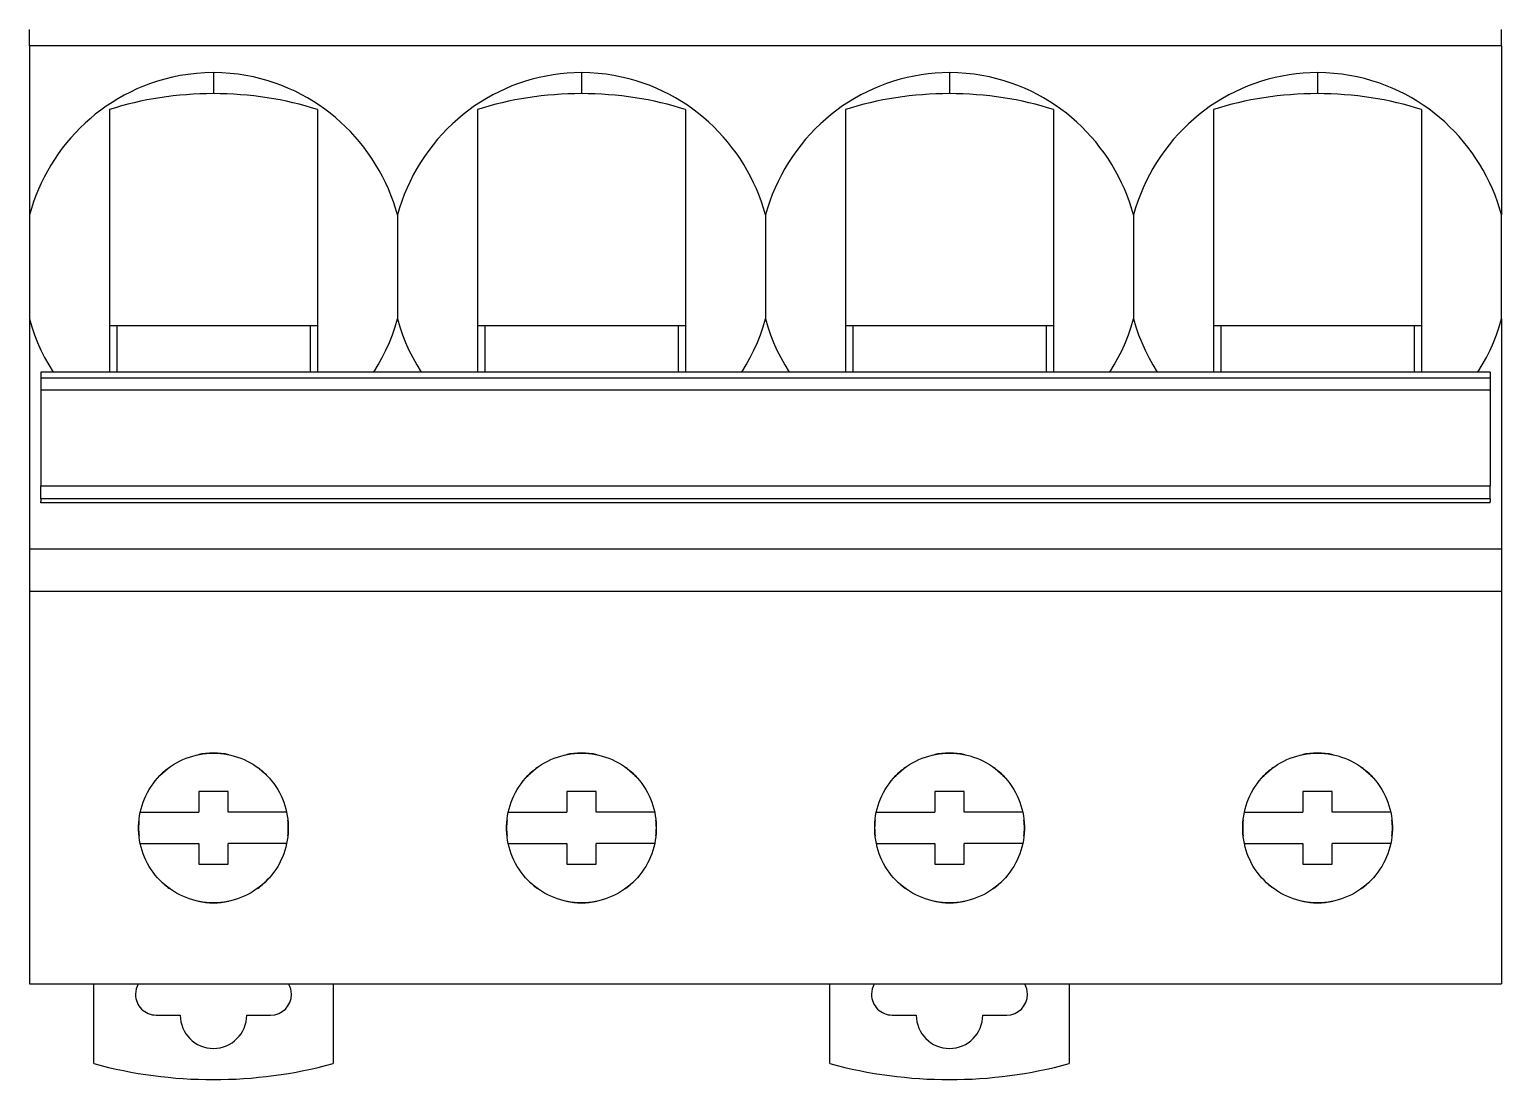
# Model space of a CAD drawing. Header units: millimetres. Extents: x 3609 to 5941, y 2453 to 3731.
# Drawn here: x 5443.5 to 5511.3, y 3347.7 to 3396.1 of the extents above; entities that cross this region are included whole.
import ezdxf

# ---------------------------------------------------------------- set-up
doc = ezdxf.new("R2010")
doc.units = ezdxf.units.MM

msp = doc.modelspace()

# ---------------------------------------------------------------- linework, layer by layer
for p, q in [((5443.539, 3395.336), (5443.539, 3396.095)), ((5511.345, 3395.336), (5511.345, 3396.095)), ((5443.539, 3395.336), (5443.539, 3387.554)), ((5511.345, 3395.336), (5443.539, 3395.336)), ((5511.345, 3395.336), (5511.345, 3387.554)), ((5449.44, 3393.712), (5449.112, 3393.603)), ((5449.778, 3393.81), (5449.44, 3393.712)), ((5450.127, 3393.896), (5449.778, 3393.81)), ((5450.485, 3393.968), (5450.127, 3393.896)), ((5450.853, 3394.027), (5450.485, 3393.968)), ((5451.231, 3394.069), (5450.853, 3394.027)), ((5451.618, 3394.096), (5451.231, 3394.069)), ((5452.015, 3394.105), (5451.618, 3394.096)), ((5452.401, 3394.096), (5452.015, 3394.105)), ((5452.015, 3394.105), (5452.015, 3393.138)), ((5452.779, 3394.071), (5452.401, 3394.096)), ((5453.147, 3394.031), (5452.779, 3394.071)), ((5453.507, 3393.975), (5453.147, 3394.031)), ((5453.858, 3393.906), (5453.507, 3393.975)), ((5454.201, 3393.824), (5453.858, 3393.906)), ((5454.534, 3393.73), (5454.201, 3393.824)), ((5454.857, 3393.625), (5454.534, 3393.73)), ((5466.382, 3393.709), (5466.071, 3393.606)), ((5466.696, 3393.801), (5466.382, 3393.709)), ((5467.013, 3393.881), (5466.696, 3393.801)), ((5467.333, 3393.949), (5467.013, 3393.881)), ((5467.655, 3394.005), (5467.333, 3393.949)), ((5467.979, 3394.049), (5467.655, 3394.005)), ((5468.306, 3394.08), (5467.979, 3394.049)), ((5468.635, 3394.099), (5468.306, 3394.08)), ((5468.967, 3394.105), (5468.635, 3394.099)), ((5469.354, 3394.096), (5468.967, 3394.105)), ((5468.967, 3394.105), (5468.967, 3393.138)), ((5469.732, 3394.071), (5469.354, 3394.096)), ((5470.102, 3394.03), (5469.732, 3394.071)), ((5470.462, 3393.975), (5470.102, 3394.03)), ((5470.814, 3393.905), (5470.462, 3393.975)), ((5471.157, 3393.823), (5470.814, 3393.905)), ((5471.491, 3393.728), (5471.157, 3393.823)), ((5471.815, 3393.623), (5471.491, 3393.728)), ((5483.332, 3393.709), (5483.021, 3393.605)), ((5483.646, 3393.801), (5483.332, 3393.709)), ((5483.963, 3393.881), (5483.646, 3393.801)), ((5484.283, 3393.949), (5483.963, 3393.881)), ((5484.606, 3394.005), (5484.283, 3393.949)), ((5484.93, 3394.049), (5484.606, 3394.005)), ((5485.257, 3394.08), (5484.93, 3394.049)), ((5485.586, 3394.099), (5485.257, 3394.08)), ((5485.918, 3394.105), (5485.586, 3394.099)), ((5485.918, 3394.105), (5485.918, 3393.138)), ((5486.303, 3394.096), (5485.918, 3394.105)), ((5486.68, 3394.071), (5486.303, 3394.096)), ((5487.048, 3394.031), (5486.68, 3394.071)), ((5487.407, 3393.976), (5487.048, 3394.031)), ((5487.757, 3393.907), (5487.407, 3393.976)), ((5488.098, 3393.825), (5487.757, 3393.907)), ((5488.431, 3393.732), (5488.098, 3393.825)), ((5488.755, 3393.626), (5488.431, 3393.732)), ((5500.285, 3393.709), (5499.974, 3393.606)), ((5500.599, 3393.801), (5500.285, 3393.709)), ((5500.916, 3393.881), (5500.599, 3393.801)), ((5501.236, 3393.949), (5500.916, 3393.881)), ((5501.558, 3394.005), (5501.236, 3393.949)), ((5501.882, 3394.049), (5501.558, 3394.005)), ((5502.208, 3394.08), (5501.882, 3394.049)), ((5502.537, 3394.099), (5502.208, 3394.08)), ((5502.869, 3394.105), (5502.537, 3394.099)), ((5502.869, 3394.105), (5502.869, 3393.138)), ((5503.251, 3394.097), (5502.869, 3394.105)), ((5503.624, 3394.072), (5503.251, 3394.097)), ((5503.989, 3394.032), (5503.624, 3394.072)), ((5504.346, 3393.978), (5503.989, 3394.032)), ((5504.695, 3393.91), (5504.346, 3393.978)), ((5505.035, 3393.829), (5504.695, 3393.91)), ((5505.367, 3393.736), (5505.035, 3393.829)), ((5505.691, 3393.632), (5505.367, 3393.736)), ((5447.9, 3393.064), (5447.618, 3392.906)), ((5448.19, 3393.214), (5447.9, 3393.064)), ((5448.488, 3393.354), (5448.19, 3393.214)), ((5448.795, 3393.484), (5448.488, 3393.354)), ((5449.112, 3393.603), (5448.795, 3393.484)), ((5455.171, 3393.509), (5454.857, 3393.625)), ((5455.476, 3393.383), (5455.171, 3393.509)), ((5455.772, 3393.247), (5455.476, 3393.383)), ((5456.061, 3393.101), (5455.772, 3393.247)), ((5456.343, 3392.946), (5456.061, 3393.101)), ((5464.88, 3393.08), (5464.596, 3392.921)), ((5465.17, 3393.228), (5464.88, 3393.08)), ((5465.465, 3393.365), (5465.17, 3393.228)), ((5465.766, 3393.491), (5465.465, 3393.365)), ((5466.071, 3393.606), (5465.766, 3393.491)), ((5472.129, 3393.506), (5471.815, 3393.623)), ((5472.434, 3393.38), (5472.129, 3393.506)), ((5472.731, 3393.244), (5472.434, 3393.38)), ((5473.02, 3393.098), (5472.731, 3393.244)), ((5473.302, 3392.942), (5473.02, 3393.098)), ((5481.83, 3393.079), (5481.546, 3392.921)), ((5482.12, 3393.227), (5481.83, 3393.079)), ((5482.415, 3393.364), (5482.12, 3393.227)), ((5482.716, 3393.49), (5482.415, 3393.364)), ((5483.021, 3393.605), (5482.716, 3393.49)), ((5489.07, 3393.51), (5488.755, 3393.626)), ((5489.377, 3393.384), (5489.07, 3393.51)), ((5489.675, 3393.247), (5489.377, 3393.384)), ((5489.964, 3393.101), (5489.675, 3393.247)), ((5490.246, 3392.946), (5489.964, 3393.101)), ((5498.782, 3393.079), (5498.497, 3392.92)), ((5499.072, 3393.228), (5498.782, 3393.079)), ((5499.368, 3393.365), (5499.072, 3393.228)), ((5499.669, 3393.491), (5499.368, 3393.365)), ((5499.974, 3393.606), (5499.669, 3393.491)), ((5506.006, 3393.516), (5505.691, 3393.632)), ((5506.313, 3393.39), (5506.006, 3393.516)), ((5506.611, 3393.255), (5506.313, 3393.39)), ((5506.901, 3393.109), (5506.611, 3393.255)), ((5507.184, 3392.954), (5506.901, 3393.109)), ((5446.822, 3392.378), (5446.573, 3392.186)), ((5447.079, 3392.562), (5446.822, 3392.378)), ((5447.344, 3392.738), (5447.079, 3392.562)), ((5447.227, 3392.403), (5447.227, 3380.318)), ((5447.618, 3392.906), (5447.344, 3392.738)), ((5456.618, 3392.781), (5456.343, 3392.946)), ((5456.885, 3392.608), (5456.618, 3392.781)), ((5456.804, 3392.403), (5456.804, 3380.318)), ((5457.144, 3392.426), (5456.885, 3392.608)), ((5457.395, 3392.235), (5457.144, 3392.426)), ((5463.778, 3392.381), (5463.518, 3392.18)), ((5464.044, 3392.571), (5463.778, 3392.381)), ((5464.317, 3392.752), (5464.044, 3392.571)), ((5464.178, 3392.403), (5464.178, 3380.318)), ((5464.596, 3392.921), (5464.317, 3392.752)), ((5473.576, 3392.777), (5473.302, 3392.942)), ((5473.843, 3392.603), (5473.576, 3392.777)), ((5473.755, 3392.403), (5473.755, 3380.318)), ((5474.102, 3392.42), (5473.843, 3392.603)), ((5474.353, 3392.23), (5474.102, 3392.42)), ((5480.728, 3392.38), (5480.469, 3392.179)), ((5480.995, 3392.571), (5480.728, 3392.38)), ((5481.267, 3392.751), (5480.995, 3392.571)), ((5481.13, 3392.403), (5481.13, 3380.318)), ((5481.546, 3392.921), (5481.267, 3392.751)), ((5490.521, 3392.781), (5490.246, 3392.946)), ((5490.788, 3392.607), (5490.521, 3392.781)), ((5490.707, 3392.403), (5490.707, 3380.318)), ((5491.048, 3392.425), (5490.788, 3392.607)), ((5491.3, 3392.233), (5491.048, 3392.425)), ((5497.68, 3392.38), (5497.421, 3392.18)), ((5497.946, 3392.571), (5497.68, 3392.38)), ((5498.218, 3392.751), (5497.946, 3392.571)), ((5498.081, 3392.403), (5498.081, 3380.318)), ((5498.497, 3392.92), (5498.218, 3392.751)), ((5507.46, 3392.789), (5507.184, 3392.954)), ((5507.728, 3392.615), (5507.46, 3392.789)), ((5507.658, 3392.403), (5507.658, 3380.318)), ((5507.988, 3392.432), (5507.728, 3392.615)), ((5508.242, 3392.241), (5507.988, 3392.432)), ((5446.1, 3391.778), (5445.875, 3391.563)), ((5446.333, 3391.986), (5446.1, 3391.778)), ((5446.573, 3392.186), (5446.333, 3391.986)), ((5457.638, 3392.037), (5457.395, 3392.235)), ((5457.874, 3391.83), (5457.638, 3392.037)), ((5458.103, 3391.614), (5457.874, 3391.83)), ((5463.021, 3391.75), (5462.785, 3391.522)), ((5463.266, 3391.97), (5463.021, 3391.75)), ((5463.518, 3392.18), (5463.266, 3391.97)), ((5474.596, 3392.031), (5474.353, 3392.23)), ((5474.832, 3391.824), (5474.596, 3392.031)), ((5475.06, 3391.608), (5474.832, 3391.824)), ((5479.972, 3391.749), (5479.736, 3391.521)), ((5480.216, 3391.969), (5479.972, 3391.749)), ((5480.469, 3392.179), (5480.216, 3391.969)), ((5491.544, 3392.034), (5491.3, 3392.233)), ((5491.781, 3391.826), (5491.544, 3392.034)), ((5492.01, 3391.61), (5491.781, 3391.826)), ((5496.924, 3391.75), (5496.688, 3391.522)), ((5497.169, 3391.97), (5496.924, 3391.75)), ((5497.421, 3392.18), (5497.169, 3391.97)), ((5508.487, 3392.041), (5508.242, 3392.241)), ((5508.725, 3391.833), (5508.487, 3392.041)), ((5508.955, 3391.617), (5508.725, 3391.833)), ((5445.448, 3391.108), (5445.246, 3390.869)), ((5445.658, 3391.339), (5445.448, 3391.108)), ((5445.875, 3391.563), (5445.658, 3391.339)), ((5458.325, 3391.389), (5458.103, 3391.614)), ((5458.539, 3391.157), (5458.325, 3391.389)), ((5458.746, 3390.916), (5458.539, 3391.157)), ((5462.339, 3391.039), (5462.129, 3390.785)), ((5462.558, 3391.285), (5462.339, 3391.039)), ((5462.785, 3391.522), (5462.558, 3391.285)), ((5475.282, 3391.384), (5475.06, 3391.608)), ((5475.496, 3391.152), (5475.282, 3391.384)), ((5475.702, 3390.911), (5475.496, 3391.152)), ((5479.29, 3391.039), (5479.08, 3390.784)), ((5479.508, 3391.284), (5479.29, 3391.039)), ((5479.736, 3391.521), (5479.508, 3391.284)), ((5492.232, 3391.386), (5492.01, 3391.61)), ((5492.445, 3391.154), (5492.232, 3391.386)), ((5492.651, 3390.913), (5492.445, 3391.154)), ((5496.241, 3391.038), (5496.031, 3390.783)), ((5496.46, 3391.284), (5496.241, 3391.038)), ((5496.688, 3391.522), (5496.46, 3391.284)), ((5509.177, 3391.392), (5508.955, 3391.617)), ((5509.392, 3391.159), (5509.177, 3391.392)), ((5509.598, 3390.919), (5509.392, 3391.159)), ((5444.868, 3390.371), (5444.692, 3390.112)), ((5445.053, 3390.624), (5444.868, 3390.371)), ((5445.246, 3390.869), (5445.053, 3390.624)), ((5458.944, 3390.668), (5458.746, 3390.916)), ((5459.133, 3390.413), (5458.944, 3390.668)), ((5459.314, 3390.151), (5459.133, 3390.413)), ((5461.928, 3390.522), (5461.736, 3390.251)), ((5462.129, 3390.785), (5461.928, 3390.522)), ((5475.899, 3390.663), (5475.702, 3390.911)), ((5476.088, 3390.408), (5475.899, 3390.663)), ((5476.268, 3390.146), (5476.088, 3390.408)), ((5478.879, 3390.522), (5478.687, 3390.251)), ((5479.08, 3390.784), (5478.879, 3390.522)), ((5492.849, 3390.665), (5492.651, 3390.913)), ((5493.038, 3390.409), (5492.849, 3390.665)), ((5493.219, 3390.147), (5493.038, 3390.409)), ((5495.829, 3390.52), (5495.638, 3390.25)), ((5496.031, 3390.783), (5495.829, 3390.52)), ((5509.797, 3390.67), (5509.598, 3390.919)), ((5509.986, 3390.414), (5509.797, 3390.67)), ((5510.167, 3390.151), (5509.986, 3390.414)), ((5444.525, 3389.847), (5444.367, 3389.575)), ((5444.692, 3390.112), (5444.525, 3389.847)), ((5459.485, 3389.882), (5459.314, 3390.151)), ((5459.646, 3389.606), (5459.485, 3389.882)), ((5459.798, 3389.325), (5459.646, 3389.606)), ((5461.382, 3389.687), (5461.221, 3389.396)), ((5461.554, 3389.972), (5461.382, 3389.687)), ((5461.736, 3390.251), (5461.554, 3389.972)), ((5476.438, 3389.878), (5476.268, 3390.146)), ((5476.6, 3389.603), (5476.438, 3389.878)), ((5478.333, 3389.687), (5478.172, 3389.396)), ((5478.505, 3389.972), (5478.333, 3389.687)), ((5478.687, 3390.251), (5478.505, 3389.972)), ((5493.39, 3389.878), (5493.219, 3390.147)), ((5493.551, 3389.603), (5493.39, 3389.878)), ((5495.285, 3389.688), (5495.124, 3389.397)), ((5495.456, 3389.972), (5495.285, 3389.688)), ((5495.638, 3390.25), (5495.456, 3389.972)), ((5510.339, 3389.882), (5510.167, 3390.151)), ((5510.5, 3389.607), (5510.339, 3389.882)), ((5510.652, 3389.326), (5510.5, 3389.607)), ((5444.08, 3389.017), (5443.951, 3388.732)), ((5444.218, 3389.299), (5444.08, 3389.017)), ((5444.367, 3389.575), (5444.218, 3389.299)), ((5459.94, 3389.04), (5459.798, 3389.325)), ((5460.071, 3388.75), (5459.94, 3389.04)), ((5461.071, 3389.1), (5460.932, 3388.8)), ((5461.221, 3389.396), (5461.071, 3389.1)), ((5476.751, 3389.323), (5476.6, 3389.603)), ((5476.892, 3389.037), (5476.751, 3389.323)), ((5477.023, 3388.748), (5476.892, 3389.037)), ((5478.022, 3389.1), (5477.883, 3388.799)), ((5478.172, 3389.396), (5478.022, 3389.1)), ((5493.703, 3389.322), (5493.551, 3389.603)), ((5493.844, 3389.037), (5493.703, 3389.322)), ((5493.975, 3388.748), (5493.844, 3389.037)), ((5494.975, 3389.102), (5494.836, 3388.802)), ((5495.124, 3389.397), (5494.975, 3389.102)), ((5510.794, 3389.04), (5510.652, 3389.326)), ((5510.925, 3388.751), (5510.794, 3389.04)), ((5443.833, 3388.443), (5443.725, 3388.15)), ((5443.951, 3388.732), (5443.833, 3388.443)), ((5460.192, 3388.456), (5460.071, 3388.75)), ((5460.302, 3388.159), (5460.192, 3388.456)), ((5460.805, 3388.495), (5460.689, 3388.186)), ((5460.932, 3388.8), (5460.805, 3388.495)), ((5477.144, 3388.455), (5477.023, 3388.748)), ((5477.254, 3388.158), (5477.144, 3388.455)), ((5477.756, 3388.495), (5477.64, 3388.186)), ((5477.883, 3388.799), (5477.756, 3388.495)), ((5494.095, 3388.455), (5493.975, 3388.748)), ((5494.205, 3388.159), (5494.095, 3388.455)), ((5494.709, 3388.498), (5494.593, 3388.188)), ((5494.836, 3388.802), (5494.709, 3388.498)), ((5511.046, 3388.457), (5510.925, 3388.751)), ((5511.156, 3388.16), (5511.046, 3388.457)), ((5443.627, 3387.854), (5443.539, 3387.554)), ((5443.725, 3388.15), (5443.627, 3387.854)), ((5460.402, 3387.858), (5460.302, 3388.159)), ((5460.491, 3387.554), (5460.402, 3387.858)), ((5460.584, 3387.873), (5460.491, 3387.554)), ((5460.689, 3388.186), (5460.584, 3387.873)), ((5477.353, 3387.858), (5477.254, 3388.158)), ((5477.442, 3387.554), (5477.353, 3387.858)), ((5477.536, 3387.872), (5477.442, 3387.554)), ((5477.64, 3388.186), (5477.536, 3387.872)), ((5494.305, 3387.858), (5494.205, 3388.159)), ((5494.394, 3387.554), (5494.305, 3387.858)), ((5494.488, 3387.874), (5494.394, 3387.554)), ((5494.593, 3388.188), (5494.488, 3387.874)), ((5511.256, 3387.859), (5511.156, 3388.16)), ((5511.345, 3387.554), (5511.256, 3387.859)), ((5443.539, 3387.554), (5443.539, 3382.765)), ((5460.491, 3387.554), (5460.491, 3387.299)), ((5460.491, 3387.299), (5460.491, 3387.044)), ((5460.491, 3387.044), (5460.491, 3386.789)), ((5477.442, 3387.554), (5477.442, 3387.299)), ((5477.442, 3387.299), (5477.442, 3387.044)), ((5477.442, 3387.044), (5477.442, 3386.788)), ((5494.394, 3387.554), (5494.394, 3387.298)), ((5494.394, 3387.298), (5494.394, 3387.043)), ((5494.394, 3387.043), (5494.394, 3386.788)), ((5511.345, 3382.765), (5511.345, 3387.554)), ((5460.491, 3386.789), (5460.491, 3386.532)), ((5460.491, 3386.532), (5460.491, 3386.275)), ((5460.491, 3386.275), (5460.491, 3386.017)), ((5477.442, 3386.788), (5477.442, 3386.532)), ((5477.442, 3386.532), (5477.442, 3386.274)), ((5477.442, 3386.274), (5477.442, 3386.016)), ((5494.394, 3386.788), (5494.394, 3386.532)), ((5494.394, 3386.532), (5494.394, 3386.274)), ((5494.394, 3386.274), (5494.394, 3386.016)), ((5460.491, 3386.017), (5460.491, 3385.758)), ((5460.491, 3385.758), (5460.491, 3385.501)), ((5477.442, 3386.016), (5477.442, 3385.758)), ((5477.442, 3385.758), (5477.442, 3385.501)), ((5494.394, 3386.016), (5494.394, 3385.758)), ((5494.394, 3385.758), (5494.394, 3385.501)), ((5460.491, 3385.501), (5460.491, 3385.245)), ((5460.491, 3385.245), (5460.491, 3384.99)), ((5460.491, 3384.99), (5460.491, 3384.736)), ((5477.442, 3385.501), (5477.442, 3385.245)), ((5477.442, 3385.245), (5477.442, 3384.99)), ((5477.442, 3384.99), (5477.442, 3384.736)), ((5494.394, 3385.501), (5494.394, 3385.245)), ((5494.394, 3385.245), (5494.394, 3384.99)), ((5494.394, 3384.99), (5494.394, 3384.736)), ((5460.491, 3384.736), (5460.491, 3384.483)), ((5460.491, 3384.483), (5460.491, 3384.23)), ((5460.491, 3384.23), (5460.491, 3383.98)), ((5477.442, 3384.736), (5477.442, 3384.483)), ((5477.442, 3384.483), (5477.442, 3384.231)), ((5477.442, 3384.231), (5477.442, 3383.98)), ((5494.394, 3384.736), (5494.394, 3384.483)), ((5494.394, 3384.483), (5494.394, 3384.231)), ((5494.394, 3384.231), (5494.394, 3383.98)), ((5460.491, 3383.98), (5460.491, 3383.731)), ((5460.491, 3383.731), (5460.491, 3383.486)), ((5477.442, 3383.98), (5477.442, 3383.732)), ((5477.442, 3383.732), (5477.442, 3383.486)), ((5494.394, 3383.98), (5494.394, 3383.732)), ((5494.394, 3383.732), (5494.394, 3383.486)), ((5460.491, 3383.486), (5460.491, 3383.243)), ((5460.491, 3383.243), (5460.491, 3383.003)), ((5460.491, 3383.003), (5460.491, 3382.765)), ((5477.442, 3383.486), (5477.442, 3383.243)), ((5477.442, 3383.243), (5477.442, 3383.003)), ((5477.442, 3383.003), (5477.442, 3382.765)), ((5494.394, 3383.486), (5494.394, 3383.244)), ((5494.394, 3383.244), (5494.394, 3383.003)), ((5494.394, 3383.003), (5494.394, 3382.765)), ((5443.539, 3382.765), (5443.539, 3372.157)), ((5443.539, 3382.765), (5443.649, 3382.397)), ((5443.649, 3382.397), (5443.773, 3382.036)), ((5447.227, 3382.458), (5447.562, 3382.458)), ((5447.562, 3382.458), (5447.562, 3380.318)), ((5447.562, 3382.458), (5456.469, 3382.458)), ((5456.469, 3382.458), (5456.804, 3382.458)), ((5456.469, 3382.458), (5456.469, 3380.318)), ((5460.257, 3382.035), (5460.381, 3382.397)), ((5460.381, 3382.397), (5460.491, 3382.765)), ((5460.491, 3382.765), (5460.601, 3382.396)), ((5460.601, 3382.396), (5460.725, 3382.034)), ((5464.178, 3382.458), (5464.513, 3382.458)), ((5464.513, 3382.458), (5473.42, 3382.458)), ((5464.513, 3382.458), (5464.513, 3380.318)), ((5473.42, 3382.458), (5473.755, 3382.458)), ((5473.42, 3382.458), (5473.42, 3380.318)), ((5477.208, 3382.035), (5477.333, 3382.397)), ((5477.333, 3382.397), (5477.442, 3382.765)), ((5477.442, 3382.765), (5477.552, 3382.396)), ((5477.552, 3382.396), (5477.677, 3382.034)), ((5481.13, 3382.458), (5481.465, 3382.458)), ((5481.465, 3382.458), (5490.371, 3382.458)), ((5481.465, 3382.458), (5481.465, 3380.318)), ((5490.371, 3382.458), (5490.707, 3382.458)), ((5490.371, 3382.458), (5490.371, 3380.318)), ((5494.159, 3382.034), (5494.284, 3382.396)), ((5494.284, 3382.396), (5494.394, 3382.765)), ((5494.394, 3382.765), (5494.504, 3382.395)), ((5494.504, 3382.395), (5494.629, 3382.032)), ((5498.081, 3382.458), (5498.416, 3382.458)), ((5498.416, 3382.458), (5507.323, 3382.458)), ((5498.416, 3382.458), (5498.416, 3380.318)), ((5507.323, 3382.458), (5507.658, 3382.458)), ((5507.323, 3382.458), (5507.323, 3380.318)), ((5511.111, 3382.034), (5511.236, 3382.396)), ((5511.236, 3382.396), (5511.345, 3382.765)), ((5511.345, 3382.765), (5511.345, 3372.157)), ((5443.773, 3382.036), (5443.913, 3381.68)), ((5443.913, 3381.68), (5444.069, 3381.329)), ((5459.961, 3381.328), (5460.117, 3381.679)), ((5460.117, 3381.679), (5460.257, 3382.035)), ((5460.725, 3382.034), (5460.865, 3381.678)), ((5460.865, 3381.678), (5461.02, 3381.328)), ((5476.912, 3381.328), (5477.068, 3381.678)), ((5477.068, 3381.678), (5477.208, 3382.035)), ((5477.677, 3382.034), (5477.817, 3381.678)), ((5477.817, 3381.678), (5477.972, 3381.328)), ((5493.864, 3381.328), (5494.019, 3381.678)), ((5494.019, 3381.678), (5494.159, 3382.034)), ((5494.629, 3382.032), (5494.769, 3381.676)), ((5494.769, 3381.676), (5494.924, 3381.326)), ((5510.815, 3381.328), (5510.971, 3381.678)), ((5510.971, 3381.678), (5511.111, 3382.034)), ((5444.069, 3381.329), (5444.24, 3380.984)), ((5444.24, 3380.984), (5444.426, 3380.647)), ((5459.605, 3380.646), (5459.79, 3380.984)), ((5459.79, 3380.984), (5459.961, 3381.328)), ((5461.02, 3381.328), (5461.191, 3380.985)), ((5461.191, 3380.985), (5461.377, 3380.647)), ((5476.556, 3380.646), (5476.742, 3380.983)), ((5476.742, 3380.983), (5476.912, 3381.328)), ((5477.972, 3381.328), (5478.143, 3380.985)), ((5478.143, 3380.985), (5478.329, 3380.647)), ((5493.508, 3380.647), (5493.693, 3380.984)), ((5493.693, 3380.984), (5493.864, 3381.328)), ((5494.924, 3381.326), (5495.095, 3380.983)), ((5495.095, 3380.983), (5495.28, 3380.646)), ((5510.459, 3380.647), (5510.645, 3380.984)), ((5510.645, 3380.984), (5510.815, 3381.328)), ((5444.066, 3380.318), (5444.066, 3380.05)), ((5510.818, 3380.318), (5444.066, 3380.318)), ((5444.426, 3380.647), (5444.626, 3380.318)), ((5459.405, 3380.318), (5459.605, 3380.646)), ((5461.377, 3380.647), (5461.578, 3380.318)), ((5476.356, 3380.318), (5476.556, 3380.646)), ((5478.329, 3380.647), (5478.529, 3380.318)), ((5493.308, 3380.318), (5493.508, 3380.647)), ((5495.28, 3380.646), (5495.48, 3380.318)), ((5510.259, 3380.318), (5510.459, 3380.647)), ((5510.818, 3380.318), (5510.818, 3380.05)), ((5444.066, 3380.05), (5444.066, 3379.503)), ((5444.066, 3380.05), (5510.818, 3380.05)), ((5444.066, 3379.503), (5444.066, 3375.079)), ((5444.066, 3379.503), (5510.818, 3379.503)), ((5510.818, 3380.05), (5510.818, 3379.503)), ((5510.818, 3379.503), (5510.818, 3375.079)), ((5444.066, 3374.482), (5444.066, 3375.079)), ((5444.066, 3375.079), (5510.818, 3375.079)), ((5510.818, 3374.482), (5510.818, 3375.079)), ((5444.066, 3374.482), (5444.066, 3374.36)), ((5510.818, 3374.482), (5444.066, 3374.482)), ((5444.066, 3374.288), (5444.066, 3374.36)), ((5510.818, 3374.288), (5444.066, 3374.288)), ((5510.818, 3374.482), (5510.818, 3374.36)), ((5510.818, 3374.288), (5510.818, 3374.36)), ((5443.539, 3372.157), (5443.539, 3370.229)), ((5511.345, 3372.157), (5443.539, 3372.157)), ((5511.345, 3372.157), (5511.345, 3370.229)), ((5443.539, 3370.229), (5443.539, 3352.14)), ((5443.539, 3370.229), (5511.345, 3370.229)), ((5511.345, 3370.229), (5511.345, 3352.14)), ((5450.604, 3362.468), (5450.753, 3362.531)), ((5450.753, 3362.531), (5450.905, 3362.587)), ((5450.905, 3362.587), (5451.06, 3362.635)), ((5451.06, 3362.635), (5451.216, 3362.677)), ((5451.216, 3362.677), (5451.373, 3362.71)), ((5451.373, 3362.71), (5451.532, 3362.737)), ((5451.532, 3362.737), (5451.691, 3362.755)), ((5451.691, 3362.755), (5451.852, 3362.767)), ((5451.852, 3362.767), (5452.015, 3362.771)), ((5452.015, 3362.771), (5452.178, 3362.767)), ((5452.178, 3362.767), (5452.339, 3362.755)), ((5452.339, 3362.755), (5452.498, 3362.737)), ((5452.498, 3362.737), (5452.657, 3362.71)), ((5452.657, 3362.71), (5452.814, 3362.677)), ((5452.814, 3362.677), (5452.97, 3362.635)), ((5452.97, 3362.635), (5453.125, 3362.587)), ((5453.125, 3362.587), (5453.277, 3362.531)), ((5453.277, 3362.531), (5453.426, 3362.469)), ((5467.555, 3362.468), (5467.705, 3362.531)), ((5467.705, 3362.531), (5467.857, 3362.587)), ((5467.857, 3362.587), (5468.011, 3362.635)), ((5468.011, 3362.635), (5468.167, 3362.677)), ((5468.167, 3362.677), (5468.325, 3362.71)), ((5468.325, 3362.71), (5468.483, 3362.737)), ((5468.483, 3362.737), (5468.643, 3362.755)), ((5468.643, 3362.755), (5468.804, 3362.767)), ((5468.804, 3362.767), (5468.967, 3362.771)), ((5468.967, 3362.771), (5469.129, 3362.767)), ((5469.129, 3362.767), (5469.29, 3362.755)), ((5469.29, 3362.755), (5469.45, 3362.737)), ((5469.45, 3362.737), (5469.608, 3362.71)), ((5469.608, 3362.71), (5469.766, 3362.677)), ((5469.766, 3362.677), (5469.922, 3362.635)), ((5469.922, 3362.635), (5470.076, 3362.587)), ((5470.076, 3362.587), (5470.228, 3362.531)), ((5470.228, 3362.531), (5470.378, 3362.469)), ((5484.507, 3362.468), (5484.656, 3362.531)), ((5484.656, 3362.531), (5484.808, 3362.587)), ((5484.808, 3362.587), (5484.963, 3362.635)), ((5484.963, 3362.635), (5485.119, 3362.677)), ((5485.119, 3362.677), (5485.276, 3362.71)), ((5485.276, 3362.71), (5485.435, 3362.737)), ((5485.435, 3362.737), (5485.594, 3362.755)), ((5485.594, 3362.755), (5485.755, 3362.767)), ((5485.755, 3362.767), (5485.918, 3362.771)), ((5485.918, 3362.771), (5486.081, 3362.767)), ((5486.081, 3362.767), (5486.241, 3362.755)), ((5486.241, 3362.755), (5486.401, 3362.737)), ((5486.401, 3362.737), (5486.56, 3362.71)), ((5486.56, 3362.71), (5486.717, 3362.677)), ((5486.717, 3362.677), (5486.873, 3362.636)), ((5486.873, 3362.636), (5487.027, 3362.587)), ((5487.027, 3362.587), (5487.18, 3362.531)), ((5487.18, 3362.531), (5487.329, 3362.469)), ((5501.458, 3362.468), (5501.608, 3362.531)), ((5501.608, 3362.531), (5501.76, 3362.587)), ((5501.76, 3362.587), (5501.914, 3362.635)), ((5501.914, 3362.635), (5502.07, 3362.677)), ((5502.07, 3362.677), (5502.228, 3362.71)), ((5502.228, 3362.71), (5502.386, 3362.737)), ((5502.386, 3362.737), (5502.546, 3362.755)), ((5502.546, 3362.755), (5502.707, 3362.767)), ((5502.707, 3362.767), (5502.869, 3362.771)), ((5502.869, 3362.771), (5503.032, 3362.767)), ((5503.032, 3362.767), (5503.193, 3362.755)), ((5503.193, 3362.755), (5503.352, 3362.737)), ((5503.352, 3362.737), (5503.511, 3362.71)), ((5503.511, 3362.71), (5503.668, 3362.677)), ((5503.668, 3362.677), (5503.824, 3362.636)), ((5503.824, 3362.636), (5503.979, 3362.587)), ((5503.979, 3362.587), (5504.131, 3362.531)), ((5504.131, 3362.531), (5504.281, 3362.469)), ((5449.549, 3361.732), (5449.664, 3361.845)), ((5449.664, 3361.845), (5449.785, 3361.952)), ((5449.785, 3361.952), (5449.91, 3362.053)), ((5449.91, 3362.053), (5450.041, 3362.149)), ((5450.041, 3362.149), (5450.175, 3362.239)), ((5450.175, 3362.239), (5450.314, 3362.322)), ((5450.314, 3362.322), (5450.457, 3362.398)), ((5450.457, 3362.398), (5450.604, 3362.468)), ((5453.426, 3362.469), (5453.573, 3362.399)), ((5453.573, 3362.399), (5453.715, 3362.322)), ((5453.715, 3362.322), (5453.854, 3362.239)), ((5453.854, 3362.239), (5453.989, 3362.149)), ((5453.989, 3362.149), (5454.12, 3362.054)), ((5454.12, 3362.054), (5454.245, 3361.952)), ((5454.245, 3361.952), (5454.366, 3361.845)), ((5454.366, 3361.845), (5454.481, 3361.732)), ((5466.5, 3361.732), (5466.615, 3361.845)), ((5466.615, 3361.845), (5466.736, 3361.952)), ((5466.736, 3361.952), (5466.862, 3362.053)), ((5466.862, 3362.053), (5466.992, 3362.149)), ((5466.992, 3362.149), (5467.127, 3362.239)), ((5467.127, 3362.239), (5467.266, 3362.322)), ((5467.266, 3362.322), (5467.409, 3362.398)), ((5467.409, 3362.398), (5467.555, 3362.468)), ((5470.378, 3362.469), (5470.524, 3362.399)), ((5470.524, 3362.399), (5470.667, 3362.322)), ((5470.667, 3362.322), (5470.806, 3362.239)), ((5470.806, 3362.239), (5470.941, 3362.149)), ((5470.941, 3362.149), (5471.071, 3362.054)), ((5471.071, 3362.054), (5471.197, 3361.952)), ((5471.197, 3361.952), (5471.317, 3361.845)), ((5471.317, 3361.845), (5471.433, 3361.732)), ((5483.452, 3361.732), (5483.567, 3361.845)), ((5483.567, 3361.845), (5483.688, 3361.952)), ((5483.688, 3361.952), (5483.813, 3362.054)), ((5483.813, 3362.054), (5483.944, 3362.149)), ((5483.944, 3362.149), (5484.079, 3362.239)), ((5484.079, 3362.239), (5484.218, 3362.322)), ((5484.218, 3362.322), (5484.36, 3362.399)), ((5484.36, 3362.399), (5484.507, 3362.468)), ((5487.329, 3362.469), (5487.476, 3362.399)), ((5487.476, 3362.399), (5487.618, 3362.322)), ((5487.618, 3362.322), (5487.757, 3362.239)), ((5487.757, 3362.239), (5487.892, 3362.149)), ((5487.892, 3362.149), (5488.022, 3362.054)), ((5488.022, 3362.054), (5488.148, 3361.952)), ((5488.148, 3361.952), (5488.269, 3361.845)), ((5488.269, 3361.845), (5488.384, 3361.732)), ((5500.403, 3361.732), (5500.519, 3361.845)), ((5500.519, 3361.845), (5500.639, 3361.952)), ((5500.639, 3361.952), (5500.765, 3362.054)), ((5500.765, 3362.054), (5500.895, 3362.149)), ((5500.895, 3362.149), (5501.03, 3362.239)), ((5501.03, 3362.239), (5501.169, 3362.322)), ((5501.169, 3362.322), (5501.312, 3362.399)), ((5501.312, 3362.399), (5501.458, 3362.468)), ((5504.281, 3362.469), (5504.427, 3362.399)), ((5504.427, 3362.399), (5504.57, 3362.322)), ((5504.57, 3362.322), (5504.709, 3362.239)), ((5504.709, 3362.239), (5504.843, 3362.15)), ((5504.843, 3362.15), (5504.974, 3362.054)), ((5504.974, 3362.054), (5505.099, 3361.952)), ((5505.099, 3361.952), (5505.22, 3361.845)), ((5505.22, 3361.845), (5505.336, 3361.732)), ((5449.055, 3361.091), (5449.142, 3361.228)), ((5449.142, 3361.228), (5449.235, 3361.361)), ((5449.235, 3361.361), (5449.334, 3361.49)), ((5449.334, 3361.49), (5449.438, 3361.613)), ((5449.438, 3361.613), (5449.549, 3361.732)), ((5454.481, 3361.732), (5454.592, 3361.614)), ((5454.592, 3361.614), (5454.696, 3361.49)), ((5454.696, 3361.49), (5454.795, 3361.362)), ((5454.795, 3361.362), (5454.888, 3361.229)), ((5454.888, 3361.229), (5454.975, 3361.092)), ((5466.007, 3361.091), (5466.093, 3361.228)), ((5466.093, 3361.228), (5466.186, 3361.361)), ((5466.186, 3361.361), (5466.285, 3361.49)), ((5466.285, 3361.49), (5466.39, 3361.613)), ((5466.39, 3361.613), (5466.5, 3361.732)), ((5471.433, 3361.732), (5471.543, 3361.614)), ((5471.543, 3361.614), (5471.648, 3361.49)), ((5471.648, 3361.49), (5471.747, 3361.362)), ((5471.747, 3361.362), (5471.839, 3361.229)), ((5471.839, 3361.229), (5471.926, 3361.092)), ((5482.958, 3361.091), (5483.045, 3361.228)), ((5483.045, 3361.228), (5483.138, 3361.361)), ((5483.138, 3361.361), (5483.237, 3361.49)), ((5483.237, 3361.49), (5483.341, 3361.614)), ((5483.341, 3361.614), (5483.452, 3361.732)), ((5488.384, 3361.732), (5488.494, 3361.614)), ((5488.494, 3361.614), (5488.599, 3361.49)), ((5488.599, 3361.49), (5488.698, 3361.362)), ((5488.698, 3361.362), (5488.791, 3361.229)), ((5488.791, 3361.229), (5488.877, 3361.092)), ((5499.91, 3361.091), (5499.996, 3361.228)), ((5499.996, 3361.228), (5500.089, 3361.361)), ((5500.089, 3361.361), (5500.188, 3361.49)), ((5500.188, 3361.49), (5500.293, 3361.614)), ((5500.293, 3361.614), (5500.403, 3361.732)), ((5505.336, 3361.732), (5505.446, 3361.614)), ((5505.446, 3361.614), (5505.55, 3361.49)), ((5505.55, 3361.49), (5505.649, 3361.362)), ((5505.649, 3361.362), (5505.742, 3361.229)), ((5505.742, 3361.229), (5505.828, 3361.092)), ((5448.726, 3360.356), (5448.778, 3360.509)), ((5448.778, 3360.509), (5448.837, 3360.659)), ((5448.837, 3360.659), (5448.903, 3360.806)), ((5448.903, 3360.806), (5448.976, 3360.95)), ((5448.976, 3360.95), (5449.055, 3361.091)), ((5451.345, 3360.999), (5451.345, 3360.041)), ((5452.686, 3360.999), (5451.345, 3360.999)), ((5452.686, 3360.041), (5452.686, 3360.999)), ((5454.975, 3361.092), (5455.054, 3360.951)), ((5455.054, 3360.951), (5455.127, 3360.807)), ((5455.127, 3360.807), (5455.193, 3360.66)), ((5455.193, 3360.66), (5455.252, 3360.51)), ((5455.252, 3360.51), (5455.304, 3360.357)), ((5465.677, 3360.356), (5465.729, 3360.509)), ((5465.729, 3360.509), (5465.788, 3360.66)), ((5465.788, 3360.66), (5465.854, 3360.807)), ((5465.854, 3360.807), (5465.927, 3360.95)), ((5465.927, 3360.95), (5466.007, 3361.091)), ((5468.296, 3360.999), (5468.296, 3360.041)), ((5469.637, 3360.999), (5468.296, 3360.999)), ((5469.637, 3360.041), (5469.637, 3360.999)), ((5471.926, 3361.092), (5472.005, 3360.952)), ((5472.005, 3360.952), (5472.078, 3360.808)), ((5472.078, 3360.808), (5472.144, 3360.661)), ((5472.144, 3360.661), (5472.203, 3360.511)), ((5472.203, 3360.511), (5472.255, 3360.358)), ((5482.629, 3360.356), (5482.681, 3360.509)), ((5482.681, 3360.509), (5482.74, 3360.659)), ((5482.74, 3360.659), (5482.806, 3360.807)), ((5482.806, 3360.807), (5482.879, 3360.951)), ((5482.879, 3360.951), (5482.958, 3361.091)), ((5485.248, 3360.999), (5485.248, 3360.041)), ((5486.588, 3360.999), (5485.248, 3360.999)), ((5486.588, 3360.041), (5486.588, 3360.999)), ((5488.877, 3361.092), (5488.957, 3360.952)), ((5488.957, 3360.952), (5489.03, 3360.808)), ((5489.03, 3360.808), (5489.096, 3360.661)), ((5489.096, 3360.661), (5489.155, 3360.511)), ((5489.155, 3360.511), (5489.207, 3360.358)), ((5499.58, 3360.356), (5499.632, 3360.509)), ((5499.632, 3360.509), (5499.691, 3360.659)), ((5499.691, 3360.659), (5499.757, 3360.807)), ((5499.757, 3360.807), (5499.83, 3360.951)), ((5499.83, 3360.951), (5499.91, 3361.091)), ((5502.199, 3360.999), (5502.199, 3360.041)), ((5503.54, 3360.999), (5502.199, 3360.999)), ((5503.54, 3360.041), (5503.54, 3360.999)), ((5505.828, 3361.092), (5505.908, 3360.952)), ((5505.908, 3360.952), (5505.981, 3360.808)), ((5505.981, 3360.808), (5506.047, 3360.661)), ((5506.047, 3360.661), (5506.106, 3360.511)), ((5506.106, 3360.511), (5506.158, 3360.358)), ((5448.591, 3359.722), (5448.613, 3359.882)), ((5448.613, 3359.882), (5448.644, 3360.042)), ((5448.643, 3360.041), (5451.345, 3360.041)), ((5448.644, 3360.042), (5448.681, 3360.2)), ((5448.681, 3360.2), (5448.726, 3360.356)), ((5455.387, 3360.041), (5452.686, 3360.041)), ((5455.304, 3360.357), (5455.349, 3360.201)), ((5455.349, 3360.201), (5455.387, 3360.043)), ((5455.387, 3360.043), (5455.417, 3359.884)), ((5455.417, 3359.884), (5455.44, 3359.723)), ((5465.542, 3359.723), (5465.565, 3359.883)), ((5465.565, 3359.883), (5465.595, 3360.043)), ((5465.595, 3360.043), (5465.633, 3360.201)), ((5465.595, 3360.041), (5468.296, 3360.041)), ((5465.633, 3360.201), (5465.677, 3360.356)), ((5472.338, 3360.041), (5469.637, 3360.041)), ((5472.255, 3360.358), (5472.3, 3360.202)), ((5472.3, 3360.202), (5472.338, 3360.045)), ((5472.338, 3360.045), (5472.368, 3359.885)), ((5472.368, 3359.885), (5472.391, 3359.725)), ((5482.494, 3359.722), (5482.516, 3359.883)), ((5482.516, 3359.883), (5482.546, 3360.042)), ((5482.546, 3360.042), (5482.584, 3360.2)), ((5482.546, 3360.041), (5485.248, 3360.041)), ((5482.584, 3360.2), (5482.629, 3360.356)), ((5489.29, 3360.041), (5486.588, 3360.041)), ((5489.207, 3360.358), (5489.252, 3360.202)), ((5489.252, 3360.202), (5489.289, 3360.045)), ((5489.289, 3360.045), (5489.319, 3359.885)), ((5489.319, 3359.885), (5489.342, 3359.725)), ((5499.445, 3359.722), (5499.468, 3359.883)), ((5499.468, 3359.883), (5499.498, 3360.042)), ((5499.498, 3360.042), (5499.535, 3360.2)), ((5499.498, 3360.041), (5502.199, 3360.041)), ((5499.535, 3360.2), (5499.58, 3360.356)), ((5506.241, 3360.041), (5503.54, 3360.041)), ((5506.158, 3360.358), (5506.203, 3360.202)), ((5506.203, 3360.202), (5506.241, 3360.045)), ((5506.241, 3360.045), (5506.271, 3359.885)), ((5506.271, 3359.885), (5506.294, 3359.725)), ((5448.568, 3359.4), (5448.576, 3359.561)), ((5448.568, 3359.239), (5448.568, 3359.4)), ((5448.576, 3359.078), (5448.568, 3359.239)), ((5448.576, 3359.561), (5448.591, 3359.722)), ((5455.44, 3359.723), (5455.455, 3359.562)), ((5455.462, 3359.24), (5455.454, 3359.079)), ((5455.455, 3359.562), (5455.462, 3359.401)), ((5455.462, 3359.401), (5455.462, 3359.24)), ((5465.52, 3359.401), (5465.527, 3359.562)), ((5465.52, 3359.24), (5465.52, 3359.401)), ((5465.527, 3359.079), (5465.52, 3359.24)), ((5465.527, 3359.562), (5465.542, 3359.723)), ((5472.391, 3359.725), (5472.406, 3359.564)), ((5472.406, 3359.564), (5472.414, 3359.403)), ((5472.414, 3359.242), (5472.406, 3359.081)), ((5472.414, 3359.403), (5472.414, 3359.242)), ((5482.471, 3359.4), (5482.478, 3359.561)), ((5482.471, 3359.239), (5482.471, 3359.4)), ((5482.479, 3359.078), (5482.471, 3359.239)), ((5482.478, 3359.561), (5482.494, 3359.722)), ((5489.342, 3359.725), (5489.357, 3359.564)), ((5489.357, 3359.564), (5489.365, 3359.403)), ((5489.365, 3359.242), (5489.357, 3359.081)), ((5489.365, 3359.403), (5489.365, 3359.242)), ((5499.422, 3359.4), (5499.43, 3359.561)), ((5499.423, 3359.239), (5499.422, 3359.4)), ((5499.43, 3359.078), (5499.423, 3359.239)), ((5499.43, 3359.561), (5499.445, 3359.722)), ((5506.294, 3359.725), (5506.309, 3359.564)), ((5506.309, 3359.564), (5506.316, 3359.403)), ((5506.316, 3359.242), (5506.309, 3359.081)), ((5506.316, 3359.403), (5506.316, 3359.242)), ((5448.591, 3358.917), (5448.576, 3359.078)), ((5448.614, 3358.757), (5448.591, 3358.917)), ((5448.645, 3358.597), (5448.614, 3358.757)), ((5448.643, 3358.605), (5451.345, 3358.605)), ((5448.683, 3358.44), (5448.645, 3358.597)), ((5448.728, 3358.284), (5448.683, 3358.44)), ((5451.345, 3358.605), (5451.345, 3357.647)), ((5455.387, 3358.605), (5452.686, 3358.605)), ((5452.686, 3357.647), (5452.686, 3358.605)), ((5455.348, 3358.441), (5455.303, 3358.285)), ((5455.386, 3358.598), (5455.348, 3358.441)), ((5455.416, 3358.758), (5455.386, 3358.598)), ((5455.439, 3358.918), (5455.416, 3358.758)), ((5455.454, 3359.079), (5455.439, 3358.918)), ((5465.543, 3358.918), (5465.527, 3359.079)), ((5465.566, 3358.758), (5465.543, 3358.918)), ((5465.596, 3358.599), (5465.566, 3358.758)), ((5465.595, 3358.605), (5468.296, 3358.605)), ((5465.634, 3358.441), (5465.596, 3358.599)), ((5465.679, 3358.286), (5465.634, 3358.441)), ((5468.296, 3358.605), (5468.296, 3357.647)), ((5472.338, 3358.605), (5469.637, 3358.605)), ((5469.637, 3357.647), (5469.637, 3358.605)), ((5472.3, 3358.443), (5472.255, 3358.287)), ((5472.338, 3358.601), (5472.3, 3358.443)), ((5472.368, 3358.76), (5472.338, 3358.601)), ((5472.391, 3358.92), (5472.368, 3358.76)), ((5472.406, 3359.081), (5472.391, 3358.92)), ((5482.494, 3358.917), (5482.479, 3359.078)), ((5482.517, 3358.757), (5482.494, 3358.917)), ((5482.548, 3358.598), (5482.517, 3358.757)), ((5482.546, 3358.605), (5485.248, 3358.605)), ((5482.585, 3358.44), (5482.548, 3358.598)), ((5482.63, 3358.285), (5482.585, 3358.44)), ((5485.248, 3358.605), (5485.248, 3357.647)), ((5489.29, 3358.605), (5486.588, 3358.605)), ((5486.588, 3357.647), (5486.588, 3358.605)), ((5489.251, 3358.443), (5489.207, 3358.287)), ((5489.289, 3358.601), (5489.251, 3358.443)), ((5489.319, 3358.76), (5489.289, 3358.601)), ((5489.342, 3358.92), (5489.319, 3358.76)), ((5489.357, 3359.081), (5489.342, 3358.92)), ((5499.446, 3358.917), (5499.43, 3359.078)), ((5499.469, 3358.757), (5499.446, 3358.917)), ((5499.499, 3358.598), (5499.469, 3358.757)), ((5499.498, 3358.605), (5502.199, 3358.605)), ((5499.537, 3358.44), (5499.499, 3358.598)), ((5499.582, 3358.285), (5499.537, 3358.44)), ((5502.199, 3358.605), (5502.199, 3357.647)), ((5506.241, 3358.605), (5503.54, 3358.605)), ((5503.54, 3357.647), (5503.54, 3358.605)), ((5506.203, 3358.443), (5506.158, 3358.287)), ((5506.24, 3358.601), (5506.203, 3358.443)), ((5506.271, 3358.76), (5506.24, 3358.601)), ((5506.294, 3358.92), (5506.271, 3358.76)), ((5506.309, 3359.081), (5506.294, 3358.92)), ((5448.78, 3358.131), (5448.728, 3358.284)), ((5448.839, 3357.981), (5448.78, 3358.131)), ((5448.905, 3357.834), (5448.839, 3357.981)), ((5448.978, 3357.691), (5448.905, 3357.834)), ((5455.126, 3357.835), (5455.053, 3357.692)), ((5455.192, 3357.982), (5455.126, 3357.835)), ((5455.251, 3358.132), (5455.192, 3357.982)), ((5455.303, 3358.285), (5455.251, 3358.132)), ((5465.731, 3358.133), (5465.679, 3358.286)), ((5465.79, 3357.983), (5465.731, 3358.133)), ((5465.856, 3357.836), (5465.79, 3357.983)), ((5465.929, 3357.692), (5465.856, 3357.836)), ((5472.078, 3357.837), (5472.005, 3357.694)), ((5472.144, 3357.984), (5472.078, 3357.837)), ((5472.203, 3358.134), (5472.144, 3357.984)), ((5472.255, 3358.287), (5472.203, 3358.134)), ((5482.682, 3358.132), (5482.63, 3358.285)), ((5482.741, 3357.982), (5482.682, 3358.132)), ((5482.807, 3357.836), (5482.741, 3357.982)), ((5482.88, 3357.692), (5482.807, 3357.836)), ((5489.03, 3357.837), (5488.957, 3357.694)), ((5489.096, 3357.984), (5489.03, 3357.837)), ((5489.155, 3358.134), (5489.096, 3357.984)), ((5489.207, 3358.287), (5489.155, 3358.134)), ((5499.634, 3358.132), (5499.582, 3358.285)), ((5499.693, 3357.982), (5499.634, 3358.132)), ((5499.759, 3357.836), (5499.693, 3357.982)), ((5499.832, 3357.692), (5499.759, 3357.836)), ((5505.981, 3357.837), (5505.908, 3357.694)), ((5506.047, 3357.984), (5505.981, 3357.837)), ((5506.106, 3358.134), (5506.047, 3357.984)), ((5506.158, 3358.287), (5506.106, 3358.134)), ((5449.058, 3357.55), (5448.978, 3357.691)), ((5449.145, 3357.414), (5449.058, 3357.55)), ((5449.237, 3357.281), (5449.145, 3357.414)), ((5449.336, 3357.153), (5449.237, 3357.281)), ((5449.441, 3357.029), (5449.336, 3357.153)), ((5451.345, 3357.647), (5452.686, 3357.647)), ((5454.695, 3357.153), (5454.59, 3357.03)), ((5454.794, 3357.282), (5454.695, 3357.153)), ((5454.886, 3357.414), (5454.794, 3357.282)), ((5454.973, 3357.551), (5454.886, 3357.414)), ((5455.053, 3357.692), (5454.973, 3357.551)), ((5466.008, 3357.552), (5465.929, 3357.692)), ((5466.095, 3357.416), (5466.008, 3357.552)), ((5466.187, 3357.283), (5466.095, 3357.416)), ((5466.286, 3357.155), (5466.187, 3357.283)), ((5466.391, 3357.031), (5466.286, 3357.155)), ((5468.296, 3357.647), (5469.637, 3357.647)), ((5471.648, 3357.155), (5471.543, 3357.032)), ((5471.747, 3357.284), (5471.648, 3357.155)), ((5471.839, 3357.417), (5471.747, 3357.284)), ((5471.926, 3357.553), (5471.839, 3357.417)), ((5472.005, 3357.694), (5471.926, 3357.553)), ((5482.96, 3357.552), (5482.88, 3357.692)), ((5483.046, 3357.415), (5482.96, 3357.552)), ((5483.139, 3357.283), (5483.046, 3357.415)), ((5483.238, 3357.154), (5483.139, 3357.283)), ((5483.342, 3357.031), (5483.238, 3357.154)), ((5485.248, 3357.647), (5486.588, 3357.647)), ((5488.599, 3357.155), (5488.494, 3357.032)), ((5488.698, 3357.284), (5488.599, 3357.155)), ((5488.791, 3357.416), (5488.698, 3357.284)), ((5488.877, 3357.553), (5488.791, 3357.416)), ((5488.957, 3357.694), (5488.877, 3357.553)), ((5499.911, 3357.552), (5499.832, 3357.692)), ((5499.998, 3357.415), (5499.911, 3357.552)), ((5500.09, 3357.283), (5499.998, 3357.415)), ((5500.189, 3357.154), (5500.09, 3357.283)), ((5500.294, 3357.031), (5500.189, 3357.154)), ((5502.199, 3357.647), (5503.54, 3357.647)), ((5505.55, 3357.155), (5505.446, 3357.032)), ((5505.649, 3357.284), (5505.55, 3357.155)), ((5505.742, 3357.416), (5505.649, 3357.284)), ((5505.828, 3357.553), (5505.742, 3357.416)), ((5505.908, 3357.694), (5505.828, 3357.553)), ((5449.551, 3356.911), (5449.441, 3357.029)), ((5449.667, 3356.798), (5449.551, 3356.911)), ((5449.787, 3356.691), (5449.667, 3356.798)), ((5449.913, 3356.59), (5449.787, 3356.691)), ((5450.043, 3356.495), (5449.913, 3356.59)), ((5450.178, 3356.406), (5450.043, 3356.495)), ((5450.316, 3356.323), (5450.178, 3356.406)), ((5453.853, 3356.406), (5453.715, 3356.323)), ((5453.988, 3356.495), (5453.853, 3356.406)), ((5454.118, 3356.591), (5453.988, 3356.495)), ((5454.244, 3356.692), (5454.118, 3356.591)), ((5454.364, 3356.799), (5454.244, 3356.692)), ((5454.48, 3356.912), (5454.364, 3356.799)), ((5454.59, 3357.03), (5454.48, 3356.912)), ((5466.501, 3356.913), (5466.391, 3357.031)), ((5466.616, 3356.8), (5466.501, 3356.913)), ((5466.737, 3356.693), (5466.616, 3356.8)), ((5466.862, 3356.592), (5466.737, 3356.693)), ((5466.992, 3356.496), (5466.862, 3356.592)), ((5467.127, 3356.407), (5466.992, 3356.496)), ((5467.266, 3356.324), (5467.127, 3356.407)), ((5470.807, 3356.407), (5470.668, 3356.324)), ((5470.941, 3356.497), (5470.807, 3356.407)), ((5471.072, 3356.592), (5470.941, 3356.497)), ((5471.197, 3356.694), (5471.072, 3356.592)), ((5471.318, 3356.801), (5471.197, 3356.694)), ((5471.433, 3356.914), (5471.318, 3356.801)), ((5471.543, 3357.032), (5471.433, 3356.914)), ((5483.452, 3356.913), (5483.342, 3357.031)), ((5483.568, 3356.8), (5483.452, 3356.913)), ((5483.688, 3356.693), (5483.568, 3356.8)), ((5483.814, 3356.592), (5483.688, 3356.693)), ((5483.944, 3356.496), (5483.814, 3356.592)), ((5484.079, 3356.407), (5483.944, 3356.496)), ((5484.218, 3356.324), (5484.079, 3356.407)), ((5487.758, 3356.407), (5487.619, 3356.324)), ((5487.893, 3356.497), (5487.758, 3356.407)), ((5488.023, 3356.592), (5487.893, 3356.497)), ((5488.148, 3356.694), (5488.023, 3356.592)), ((5488.269, 3356.801), (5488.148, 3356.694)), ((5488.384, 3356.913), (5488.269, 3356.801)), ((5488.494, 3357.032), (5488.384, 3356.913)), ((5500.404, 3356.913), (5500.294, 3357.031)), ((5500.519, 3356.8), (5500.404, 3356.913)), ((5500.64, 3356.693), (5500.519, 3356.8)), ((5500.765, 3356.592), (5500.64, 3356.693)), ((5500.895, 3356.496), (5500.765, 3356.592)), ((5501.03, 3356.407), (5500.895, 3356.496)), ((5501.169, 3356.324), (5501.03, 3356.407)), ((5504.709, 3356.407), (5504.57, 3356.324)), ((5504.844, 3356.497), (5504.709, 3356.407)), ((5504.974, 3356.592), (5504.844, 3356.497)), ((5505.1, 3356.694), (5504.974, 3356.592)), ((5505.22, 3356.801), (5505.1, 3356.694)), ((5505.336, 3356.913), (5505.22, 3356.801)), ((5505.446, 3357.032), (5505.336, 3356.913)), ((5450.459, 3356.246), (5450.316, 3356.323)), ((5450.605, 3356.177), (5450.459, 3356.246)), ((5450.754, 3356.114), (5450.605, 3356.177)), ((5450.906, 3356.058), (5450.754, 3356.114)), ((5451.061, 3356.01), (5450.906, 3356.058)), ((5451.217, 3355.969), (5451.061, 3356.01)), ((5451.374, 3355.935), (5451.217, 3355.969)), ((5451.532, 3355.909), (5451.374, 3355.935)), ((5451.692, 3355.89), (5451.532, 3355.909)), ((5451.853, 3355.879), (5451.692, 3355.89)), ((5452.015, 3355.875), (5451.853, 3355.879)), ((5452.178, 3355.879), (5452.015, 3355.875)), ((5452.339, 3355.89), (5452.178, 3355.879)), ((5452.499, 3355.909), (5452.339, 3355.89)), ((5452.657, 3355.935), (5452.499, 3355.909)), ((5452.814, 3355.969), (5452.657, 3355.935)), ((5452.97, 3356.01), (5452.814, 3355.969)), ((5453.124, 3356.058), (5452.97, 3356.01)), ((5453.276, 3356.114), (5453.124, 3356.058)), ((5453.426, 3356.177), (5453.276, 3356.114)), ((5453.572, 3356.247), (5453.426, 3356.177)), ((5453.715, 3356.323), (5453.572, 3356.247)), ((5467.409, 3356.247), (5467.266, 3356.324)), ((5467.555, 3356.177), (5467.409, 3356.247)), ((5467.704, 3356.114), (5467.555, 3356.177)), ((5467.857, 3356.059), (5467.704, 3356.114)), ((5468.011, 3356.01), (5467.857, 3356.059)), ((5468.167, 3355.969), (5468.011, 3356.01)), ((5468.325, 3355.935), (5468.167, 3355.969)), ((5468.483, 3355.909), (5468.325, 3355.935)), ((5468.643, 3355.89), (5468.483, 3355.909)), ((5468.804, 3355.879), (5468.643, 3355.89)), ((5468.967, 3355.875), (5468.804, 3355.879)), ((5469.129, 3355.879), (5468.967, 3355.875)), ((5469.291, 3355.89), (5469.129, 3355.879)), ((5469.45, 3355.909), (5469.291, 3355.89)), ((5469.609, 3355.935), (5469.45, 3355.909)), ((5469.766, 3355.969), (5469.609, 3355.935)), ((5469.923, 3356.01), (5469.766, 3355.969)), ((5470.077, 3356.059), (5469.923, 3356.01)), ((5470.229, 3356.115), (5470.077, 3356.059)), ((5470.379, 3356.177), (5470.229, 3356.115)), ((5470.525, 3356.247), (5470.379, 3356.177)), ((5470.668, 3356.324), (5470.525, 3356.247)), ((5484.36, 3356.247), (5484.218, 3356.324)), ((5484.507, 3356.177), (5484.36, 3356.247)), ((5484.656, 3356.114), (5484.507, 3356.177)), ((5484.808, 3356.059), (5484.656, 3356.114)), ((5484.963, 3356.01), (5484.808, 3356.059)), ((5485.119, 3355.969), (5484.963, 3356.01)), ((5485.276, 3355.935), (5485.119, 3355.969)), ((5485.435, 3355.909), (5485.276, 3355.935)), ((5485.594, 3355.89), (5485.435, 3355.909)), ((5485.755, 3355.879), (5485.594, 3355.89)), ((5485.918, 3355.875), (5485.755, 3355.879)), ((5486.081, 3355.879), (5485.918, 3355.875)), ((5486.242, 3355.89), (5486.081, 3355.879)), ((5486.402, 3355.909), (5486.242, 3355.89)), ((5486.56, 3355.935), (5486.402, 3355.909)), ((5486.718, 3355.969), (5486.56, 3355.935)), ((5486.874, 3356.01), (5486.718, 3355.969)), ((5487.028, 3356.059), (5486.874, 3356.01)), ((5487.18, 3356.115), (5487.028, 3356.059)), ((5487.33, 3356.177), (5487.18, 3356.115)), ((5487.476, 3356.247), (5487.33, 3356.177)), ((5487.619, 3356.324), (5487.476, 3356.247)), ((5501.312, 3356.247), (5501.169, 3356.324)), ((5501.458, 3356.177), (5501.312, 3356.247)), ((5501.607, 3356.114), (5501.458, 3356.177)), ((5501.76, 3356.059), (5501.607, 3356.114)), ((5501.914, 3356.01), (5501.76, 3356.059)), ((5502.07, 3355.969), (5501.914, 3356.01)), ((5502.228, 3355.935), (5502.07, 3355.969)), ((5502.386, 3355.909), (5502.228, 3355.935)), ((5502.546, 3355.89), (5502.386, 3355.909)), ((5502.707, 3355.879), (5502.546, 3355.89)), ((5502.869, 3355.875), (5502.707, 3355.879)), ((5503.032, 3355.879), (5502.869, 3355.875)), ((5503.193, 3355.89), (5503.032, 3355.879)), ((5503.353, 3355.909), (5503.193, 3355.89)), ((5503.512, 3355.935), (5503.353, 3355.909)), ((5503.669, 3355.969), (5503.512, 3355.935)), ((5503.825, 3356.01), (5503.669, 3355.969)), ((5503.98, 3356.059), (5503.825, 3356.01)), ((5504.132, 3356.115), (5503.98, 3356.059)), ((5504.281, 3356.177), (5504.132, 3356.115)), ((5504.428, 3356.247), (5504.281, 3356.177)), ((5504.57, 3356.324), (5504.428, 3356.247)), ((5443.539, 3352.14), (5511.345, 3352.14)), ((5446.508, 3348.467), (5446.508, 3352.14)), ((5457.522, 3352.14), (5457.522, 3348.467)), ((5480.411, 3348.467), (5480.411, 3352.14)), ((5491.425, 3352.14), (5491.425, 3348.467)), ((5449.382, 3350.703), (5450.483, 3350.703)), ((5453.548, 3350.703), (5454.649, 3350.703)), ((5483.284, 3350.703), (5484.386, 3350.703)), ((5487.45, 3350.703), (5488.552, 3350.703))]:
    msp.add_line(p, q)
for centre, radius, start, end in [((5452.015, 3359.323), 3.448, 78.02195, 101.98689), ((5468.967, 3359.323), 3.448, 78.0223, 101.98385), ((5485.918, 3359.323), 3.448, 78.0231, 101.98162), ((5502.869, 3359.323), 3.448, 78.02344, 101.9803), ((5452.015, 3359.323), 3.448, 126.0188, 135.00771), ((5452.015, 3359.323), 3.448, 45.00498, 53.99285), ((5468.967, 3359.323), 3.448, 126.01829, 138.01092), ((5468.967, 3359.323), 3.448, 41.97924, 53.99016), ((5485.918, 3359.323), 3.448, 126.0113, 138.00502), ((5485.918, 3359.323), 3.448, 41.97913, 53.99113), ((5502.869, 3359.323), 3.448, 126.00998, 138.00399), ((5502.869, 3359.323), 3.448, 41.97638, 53.98998), ((5452.015, 3359.323), 3.448, 174.06733, 179.99998), ((5452.015, 3359.323), 3.448, 180.00002, 186.04468), ((5452.015, 3359.323), 3.448, 0, 5.9536), ((5452.015, 3359.323), 3.448, 353.97655, 0), ((5468.967, 3359.323), 3.448, 174.05467, 179.99998), ((5468.967, 3359.323), 3.448, 180.00002, 186.02675), ((5468.967, 3359.323), 3.448, 0, 5.98179), ((5468.967, 3359.323), 3.448, 354.00996, 0), ((5485.918, 3359.323), 3.448, 174.06486, 179.99998), ((5485.918, 3359.323), 3.448, 180.00002, 186.03855), ((5485.918, 3359.323), 3.448, 0, 5.98489), ((5485.918, 3359.323), 3.448, 354.01253, 0), ((5502.869, 3359.323), 3.448, 174.06521, 179.99998), ((5502.869, 3359.323), 3.448, 180.00002, 186.03901), ((5502.869, 3359.323), 3.448, 0, 5.98477), ((5502.869, 3359.323), 3.448, 354.0123, 0), ((5452.015, 3359.323), 3.448, 222.02981, 234.02881), ((5452.015, 3359.323), 3.448, 305.98005, 317.95596), ((5468.967, 3359.323), 3.448, 225.00879, 233.98469), ((5468.967, 3359.323), 3.448, 306.02079, 318.00196), ((5485.918, 3359.323), 3.448, 225.0151, 233.98888), ((5485.918, 3359.323), 3.448, 306.01798, 317.99956), ((5502.869, 3359.323), 3.448, 225.0159, 233.98744), ((5502.869, 3359.323), 3.448, 306.01643, 317.99824), ((5452.015, 3359.323), 3.448, 258.02784, 281.97976), ((5468.967, 3359.323), 3.448, 258.01598, 281.99008), ((5485.918, 3359.323), 3.448, 258.01798, 281.98859), ((5502.869, 3359.323), 3.448, 258.01844, 281.98716), ((5449.382, 3351.661), 0.958, 150.00012, 180.00002), ((5449.382, 3351.661), 0.958, 180.00002, 270.00002), ((5454.649, 3351.661), 0.958, 270.00002, 0), ((5454.649, 3351.661), 0.958, 0, 30.00001), ((5483.284, 3351.661), 0.958, 150.00012, 180.00002), ((5483.284, 3351.661), 0.958, 180.00002, 270.00002), ((5488.552, 3351.661), 0.958, 270.00002, 0), ((5488.552, 3351.661), 0.958, 0, 30.00001), ((5452.015, 3350.703), 1.532, 180.00002, 0), ((5485.918, 3350.703), 1.532, 180.00002, 0), ((5452.015, 3368.804), 21.07, 254.84901, 285.15097), ((5485.918, 3368.804), 21.07, 254.84901, 285.15097)]:
    msp.add_arc(centre, radius, start, end)
for centre, start_param, end_param in [((5452.015, 3386.823), 1.570796, 2.058304), ((5452.015, 3386.823), 1.083289, 1.570796), ((5468.967, 3386.823), 1.570796, 2.058304), ((5468.967, 3386.823), 1.083289, 1.570796), ((5485.918, 3386.823), 1.570796, 2.058304), ((5485.918, 3386.823), 1.083289, 1.570796), ((5502.869, 3386.823), 1.570796, 2.058304), ((5502.869, 3386.823), 1.083289, 1.570796)]:
    msp.add_ellipse(centre, major_axis=(10.223, 0), ratio=0.617722, start_param=start_param, end_param=end_param)

doc.saveas('drawing.dxf')
